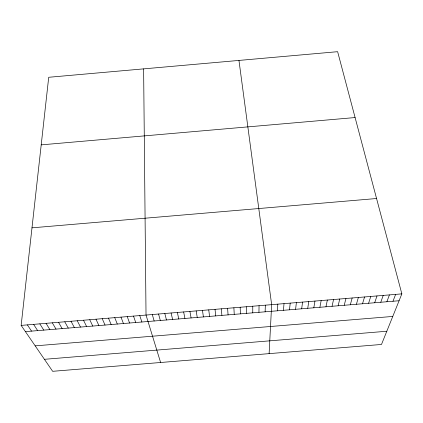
<?xml version="1.0" encoding="UTF-8"?>
<svg xmlns="http://www.w3.org/2000/svg" width="423" height="423" viewBox="0 0 423 423"><rect width="100%" height="100%" fill="white"/><g stroke="black" fill="none" stroke-linecap="round" stroke-linejoin="round"><path stroke-width="0.63" d="M258.945 312.327L259.056 305.697M265.126 311.814L265.348 305.179M269.118 353.633L271.651 304.655L238.958 60.431M277.372 310.805L277.832 304.142M283.442 310.302L284.013 303.629M289.512 309.8L290.199 303.122M21.15 325.398L48.714 77.282L337.628 51.685L401.85 293.874L381.493 344.459L52.658 371.315L21.15 325.398L401.85 293.874M295.587 309.298L296.386 302.609M301.662 308.795L302.577 302.096M307.738 308.293L308.769 301.583M313.813 307.791L314.961 301.07M319.894 307.288L321.157 300.557M325.974 306.786L327.354 300.044M332.055 306.284L333.551 299.532M338.141 305.781L339.748 299.013M344.227 305.279L345.951 298.501M350.318 304.777L352.158 297.988M356.409 304.269L358.36 297.475M362.5 303.767L364.568 296.962M368.592 303.265L370.775 296.449M374.688 302.762L376.988 295.931M380.785 302.255L383.201 295.418M386.881 301.752L389.414 294.905M392.983 301.25L395.632 294.387M41.205 144.867L355.093 117.552M31.989 227.838L376.565 198.519M25.428 331.632L399.085 300.742M35.194 345.866L392.771 316.436M44.42 359.312L386.812 331.246M27.379 324.885L31.54 331.124M33.607 324.367L37.652 330.617M39.836 323.854L43.77 330.114M46.07 323.336L49.888 329.607M52.304 322.823L56.005 329.105M58.538 322.305L62.128 328.597M64.777 321.787L68.251 328.089M71.016 321.269L74.374 327.582M77.256 320.756L80.502 327.079M83.5 320.237L86.63 326.572M89.745 319.719L92.759 326.064M95.989 319.201L98.892 325.557M102.239 318.683L105.026 325.049M108.489 318.165L111.159 324.541M114.744 317.652L117.298 324.034M120.994 317.134L123.437 323.526M127.254 316.615L129.575 323.019M133.509 316.097L135.72 322.511M139.77 315.579L141.864 322.003M160.613 362.495L146.03 315.061L143.624 68.875M152.296 314.538L154.157 320.988M158.562 314.019L160.306 320.481M164.827 313.501L166.461 319.973M171.093 312.983L172.61 319.465M177.364 312.465L178.765 318.953M183.64 311.947L184.925 318.445M189.911 311.423L191.085 317.937M196.187 310.905L197.245 317.43M202.469 310.387L203.405 316.917M208.745 309.863L209.57 316.409M215.027 309.345L215.735 315.902M221.314 308.822L221.901 315.389M227.6 308.304L228.071 314.881M233.887 307.785L234.242 314.368M240.174 307.262L240.417 313.861M246.466 306.744L246.588 313.348M252.758 306.22L252.764 312.84"/></g></svg>
